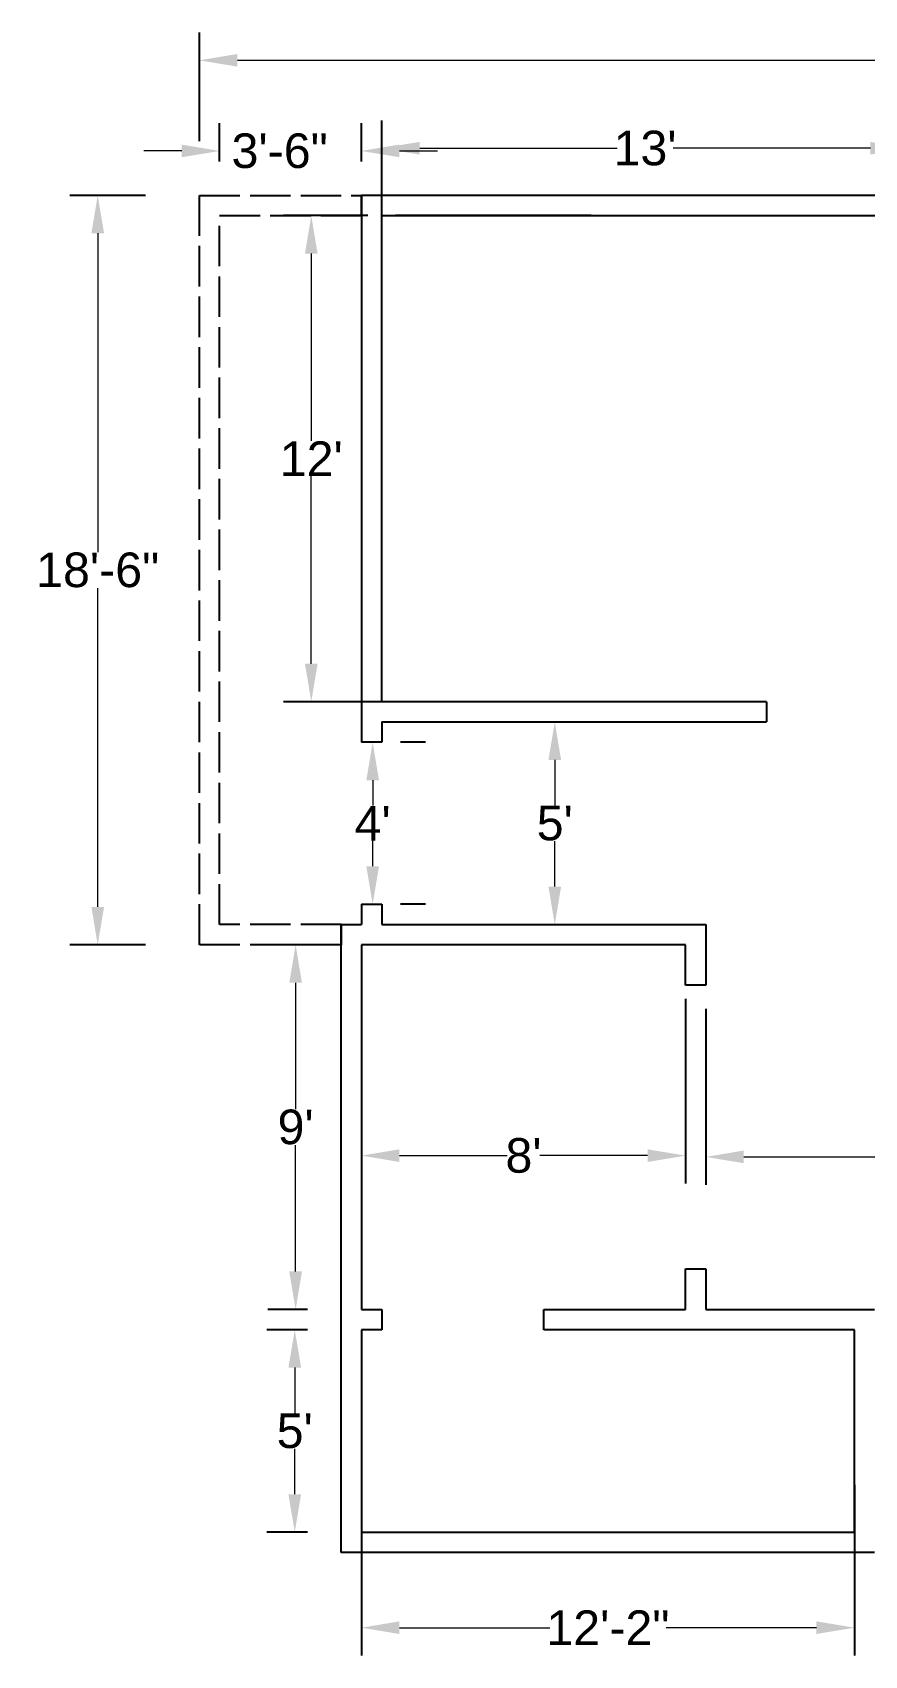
# Model space of a CAD drawing. Header units: inches. Extents: x -105 to 531, y -141 to 371.
# Drawn here: x -104.9 to 141.5, y -109.6 to 371.2 of the extents above; entities that cross this region are included whole.
import ezdxf

# ---------------------------------------------------------------- set-up
doc = ezdxf.new("R2010")
doc.units = ezdxf.units.IN
doc.header["$MEASUREMENT"] = 0
doc.linetypes.add('ACAD_ISO02W100', pattern=[15, 12, -3])
for name, color, linetype in [('Anno-Dims-01', 210, 'Continuous'), ('Anno-Dims-02', 120, 'Continuous'), ('Plan-01', 7, 'Continuous'), ('Verandah', 201, 'Continuous')]:
    doc.layers.add(name, color=color, linetype=linetype)
doc.styles.get("Standard").update_dxf_attribs({"font": 'arial.ttf'})
doc.dimstyles.get("Standard").update_dxf_attribs({"dimtxt": 10.25, "dimasz": 11.25, "dimexe": 8.25, "dimexo": 16, "dimgap": 0.09, "dimtad": 0, "dimtih": 1, "dimtoh": 1, "dimdec": 0, "dimzin": 0, "dimdsep": 46, "dimlunit": 4, "dimtxsty": 'Standard', "dimcen": 0.09, "dimadec": 0, "dimazin": 0, "dimtfac": 1, "dimtdec": 0, "dimtofl": 0, "dimtmove": 0, "dimatfit": 3, "dimfxl": 1, "dimtolj": 1, "dimtzin": 0, "dimlwd": 5, "dimarcsym": 0})

# ---------------------------------------------------------------- blocks, each defined once
blk = doc.blocks.new('*D1')
at = {"layer": 'Anno-Dims-02', "color": 0, "lineweight": -2, "transparency": 16777216}
for p, q in [((-55.46, 338.96), (-55.46, 371.2)), ((456.94, 338.96), (456.94, 371.2))]:
    blk.add_line(p, q, dxfattribs=at)
at = {"layer": 'Anno-Dims-02', "color": 0, "lineweight": 5, "transparency": 16777216}
for p, q in [((-44.21, 362.95), (185.61, 362.95)), ((445.69, 362.95), (221.41, 362.95))]:
    blk.add_line(p, q, dxfattribs=at)
at = {"layer": 'Anno-Dims-02', "color": 0, "transparency": 16777216}
for points in [[(-44.21, 364.83), (-44.21, 361.08), (-55.46, 362.95)], [(445.69, 364.83), (445.69, 361.08), (456.94, 362.95)]]:
    blk.add_solid(points, dxfattribs=at)
at = {"layer": 'Defpoints', "color": 0, "transparency": 16777216}
for p in [(456.94, 362.95), (-55.46, 322.96), (456.94, 322.96)]:
    blk.add_point(p, dxfattribs=at)
at = {"layer": 'Anno-Dims-02', "color": 0, "transparency": 16777216, "insert": (203.51, 362.95), "char_height": 10.25, "attachment_point": 5}
blk.add_mtext('\\A1;42\'-8"', dxfattribs=at)
blk = doc.blocks.new('*D4')
at = {"layer": 'Anno-Dims-01', "color": 0, "lineweight": -2, "transparency": 16777216}
for p, q in [((-1.46, 280.46), (-1.46, 345.16)), ((154.54, 296.46), (154.54, 345.16))]:
    blk.add_line(p, q, dxfattribs=at)
at = {"layer": 'Anno-Dims-01', "color": 0, "lineweight": 5, "transparency": 16777216}
for p, q in [((9.79, 336.91), (68.24, 336.91)), ((143.29, 336.91), (84.85, 336.91))]:
    blk.add_line(p, q, dxfattribs=at)
at = {"layer": 'Anno-Dims-01', "color": 0, "transparency": 16777216}
for points in [[(9.79, 338.79), (9.79, 335.04), (-1.46, 336.91)], [(143.29, 338.79), (143.29, 335.04), (154.54, 336.91)]]:
    blk.add_solid(points, dxfattribs=at)
at = {"layer": 'Defpoints', "color": 0, "transparency": 16777216}
for p in [(-1.46, 336.91), (154.54, 280.46), (-1.46, 264.46)]:
    blk.add_point(p, dxfattribs=at)
at = {"layer": 'Anno-Dims-01', "color": 0, "transparency": 16777216, "insert": (76.54, 336.91), "char_height": 10.25, "attachment_point": 5}
blk.add_mtext("\\A1;13'", dxfattribs=at)
blk = doc.blocks.new('*D5')
at = {"layer": 'Anno-Dims-01', "color": 0, "lineweight": -2, "transparency": 16777216}
for p, q in [((-5.58, 316.96), (-30.57, 316.96)), ((60.54, 316.96), (2.67, 316.96)), ((60.54, 172.96), (-30.57, 172.96))]:
    blk.add_line(p, q, dxfattribs=at)
at = {"layer": 'Anno-Dims-01', "color": 0, "lineweight": 5, "transparency": 16777216}
for p, q in [((-22.32, 305.71), (-22.32, 250.2)), ((-22.32, 184.21), (-22.32, 239.73))]:
    blk.add_line(p, q, dxfattribs=at)
at = {"layer": 'Anno-Dims-01', "color": 0, "transparency": 16777216}
for points in [[(-24.2, 305.71), (-20.45, 305.71), (-22.32, 316.96)], [(-24.2, 184.21), (-20.45, 184.21), (-22.32, 172.96)]]:
    blk.add_solid(points, dxfattribs=at)
at = {"layer": 'Defpoints', "color": 0, "transparency": 16777216}
for p in [(76.54, 316.96), (-22.32, 172.96), (76.54, 172.96)]:
    blk.add_point(p, dxfattribs=at)
at = {"layer": 'Anno-Dims-01', "color": 0, "transparency": 16777216, "insert": (-22.32, 244.96), "char_height": 10.25, "attachment_point": 5}
blk.add_mtext("\\A1;12'", dxfattribs=at)
blk = doc.blocks.new('*D12')
at = {"layer": 'Anno-Dims-01', "color": 0, "lineweight": -2, "transparency": 16777216}
for p, q in [((94.54, 81.96), (94.54, 29.89)), ((312.54, 81.96), (312.54, 29.89))]:
    blk.add_line(p, q, dxfattribs=at)
at = {"layer": 'Anno-Dims-01', "color": 0, "lineweight": 5, "transparency": 16777216}
for p, q in [((105.79, 38.14), (186.33, 38.14)), ((259.32, 38.14), (220.76, 38.14)), ((301.29, 38.14), (267.57, 38.14))]:
    blk.add_line(p, q, dxfattribs=at)
at = {"layer": 'Anno-Dims-01', "color": 0, "transparency": 16777216}
for points in [[(105.79, 40.02), (105.79, 36.27), (94.54, 38.14)], [(301.29, 40.02), (301.29, 36.27), (312.54, 38.14)]]:
    blk.add_solid(points, dxfattribs=at)
at = {"layer": 'Defpoints', "color": 0, "transparency": 16777216}
for p in [(94.54, 97.96), (312.54, 97.96), (312.54, 38.14)]:
    blk.add_point(p, dxfattribs=at)
at = {"layer": 'Anno-Dims-01', "color": 0, "transparency": 16777216, "insert": (203.54, 38.14), "char_height": 10.25, "attachment_point": 5}
blk.add_mtext('\\A1;18\'-2"', dxfattribs=at)
blk = doc.blocks.new('*D14')
at = {"layer": 'Anno-Dims-02', "color": 0, "lineweight": -2, "transparency": 16777216}
for p, q in [((-7.46, -59.04), (-7.46, -109.56)), ((138.54, -59.04), (138.54, -109.56))]:
    blk.add_line(p, q, dxfattribs=at)
at = {"layer": 'Anno-Dims-02', "color": 0, "lineweight": 5, "transparency": 16777216}
for p, q in [((3.79, -101.31), (48.33, -101.31)), ((127.29, -101.31), (82.76, -101.31))]:
    blk.add_line(p, q, dxfattribs=at)
at = {"layer": 'Anno-Dims-02', "color": 0, "transparency": 16777216}
for points in [[(3.79, -99.43), (3.79, -103.18), (-7.46, -101.31)], [(127.29, -99.43), (127.29, -103.18), (138.54, -101.31)]]:
    blk.add_solid(points, dxfattribs=at)
at = {"layer": 'Defpoints', "color": 0, "transparency": 16777216}
for p in [(-7.46, -43.04), (138.54, -43.04), (138.54, -101.31)]:
    blk.add_point(p, dxfattribs=at)
at = {"layer": 'Anno-Dims-02', "color": 0, "transparency": 16777216, "insert": (65.54, -101.31), "char_height": 10.25, "attachment_point": 5}
blk.add_mtext('\\A1;12\'-2"', dxfattribs=at)
blk = doc.blocks.new('*D16')
at = {"layer": 'Anno-Dims-01', "color": 0, "lineweight": -2, "transparency": 16777216}
for p, q in [((-7.46, 84.96), (-7.46, 30.26)), ((88.54, 84.96), (88.54, 30.26))]:
    blk.add_line(p, q, dxfattribs=at)
at = {"layer": 'Anno-Dims-01', "color": 0, "lineweight": 5, "transparency": 16777216}
for p, q in [((3.79, 38.51), (35.73, 38.51)), ((77.29, 38.51), (45.36, 38.51))]:
    blk.add_line(p, q, dxfattribs=at)
at = {"layer": 'Anno-Dims-01', "color": 0, "transparency": 16777216}
for points in [[(3.79, 40.39), (3.79, 36.64), (-7.46, 38.51)], [(77.29, 40.39), (77.29, 36.64), (88.54, 38.51)]]:
    blk.add_solid(points, dxfattribs=at)
at = {"layer": 'Defpoints', "color": 0, "transparency": 16777216}
for p in [(-7.46, 100.96), (88.54, 100.96), (88.54, 38.51)]:
    blk.add_point(p, dxfattribs=at)
at = {"layer": 'Anno-Dims-01', "color": 0, "transparency": 16777216, "insert": (40.54, 38.51), "char_height": 10.25, "attachment_point": 5}
blk.add_mtext("\\A1;8'", dxfattribs=at)
blk = doc.blocks.new('*D18')
at = {"layer": 'Anno-Dims-01', "color": 0, "lineweight": -2, "transparency": 16777216}
for p, q in [((14.54, 166.96), (58.05, 166.96)), ((14.54, 106.96), (58.05, 106.96))]:
    blk.add_line(p, q, dxfattribs=at)
at = {"layer": 'Anno-Dims-01', "color": 0, "lineweight": 5, "transparency": 16777216}
for p, q in [((49.8, 155.71), (49.8, 142.26)), ((49.8, 118.21), (49.8, 131.66))]:
    blk.add_line(p, q, dxfattribs=at)
at = {"layer": 'Anno-Dims-01', "color": 0, "transparency": 16777216}
for points in [[(47.92, 155.71), (51.67, 155.71), (49.8, 166.96)], [(47.92, 118.21), (51.67, 118.21), (49.8, 106.96)]]:
    blk.add_solid(points, dxfattribs=at)
at = {"layer": 'Defpoints', "color": 0, "transparency": 16777216}
for p in [(-1.46, 166.96), (-1.46, 106.96), (49.8, 106.96)]:
    blk.add_point(p, dxfattribs=at)
at = {"layer": 'Anno-Dims-01', "color": 0, "transparency": 16777216, "insert": (49.8, 136.96), "char_height": 10.25, "attachment_point": 5}
blk.add_mtext("\\A1;5'", dxfattribs=at)
blk = doc.blocks.new('*D19')
at = {"layer": 'Anno-Dims-01', "color": 0, "lineweight": -2, "transparency": 16777216}
for p, q in [((11.54, 160.96), (4.11, 160.96)), ((11.54, 112.96), (4.11, 112.96))]:
    blk.add_line(p, q, dxfattribs=at)
at = {"layer": 'Anno-Dims-01', "color": 0, "lineweight": 5, "transparency": 16777216}
for p, q in [((-4.14, 149.71), (-4.14, 142.18)), ((-4.14, 124.21), (-4.14, 131.75))]:
    blk.add_line(p, q, dxfattribs=at)
at = {"layer": 'Anno-Dims-01', "color": 0, "transparency": 16777216}
for points in [[(-6.01, 149.71), (-2.26, 149.71), (-4.14, 160.96)], [(-6.01, 124.21), (-2.26, 124.21), (-4.14, 112.96)]]:
    blk.add_solid(points, dxfattribs=at)
at = {"layer": 'Defpoints', "color": 0, "transparency": 16777216}
for p in [(-4.46, 160.96), (-4.46, 112.96), (-4.14, 112.96)]:
    blk.add_point(p, dxfattribs=at)
at = {"layer": 'Anno-Dims-01', "color": 0, "transparency": 16777216, "insert": (-4.14, 136.96), "char_height": 10.25, "attachment_point": 5}
blk.add_mtext("\\A1;4'", dxfattribs=at)
blk = doc.blocks.new('*D34')
at = {"layer": 'Anno-Dims-01', "color": 0, "lineweight": -2, "transparency": 16777216}
for p, q in [((-49.46, 332.96), (-49.46, 344.36)), ((-7.46, 332.96), (-7.46, 344.36))]:
    blk.add_line(p, q, dxfattribs=at)
at = {"layer": 'Anno-Dims-01', "color": 0, "lineweight": 5, "transparency": 16777216}
for p, q in [((-60.71, 336.11), (-71.96, 336.11)), ((3.79, 336.11), (15.04, 336.11))]:
    blk.add_line(p, q, dxfattribs=at)
at = {"layer": 'Anno-Dims-01', "color": 0, "transparency": 16777216}
for points in [[(-60.71, 337.99), (-60.71, 334.24), (-49.46, 336.11)], [(3.79, 337.99), (3.79, 334.24), (-7.46, 336.11)]]:
    blk.add_solid(points, dxfattribs=at)
at = {"layer": 'Defpoints', "color": 0, "transparency": 16777216}
for p in [(-49.46, 336.11), (-49.46, 316.96), (-7.46, 316.96)]:
    blk.add_point(p, dxfattribs=at)
at = {"layer": 'Anno-Dims-01', "color": 0, "transparency": 16777216, "insert": (-31.68, 336.11), "char_height": 10.25, "attachment_point": 5}
blk.add_mtext('\\A1;3\'-6"', dxfattribs=at)
blk = doc.blocks.new('*D35')
at = {"layer": 'Anno-Dims-02', "color": 0, "lineweight": -2, "transparency": 16777216}
for p, q in [((-71.46, 322.96), (-93.83, 322.96)), ((-71.46, 100.96), (-93.83, 100.96))]:
    blk.add_line(p, q, dxfattribs=at)
at = {"layer": 'Anno-Dims-02', "color": 0, "lineweight": 5, "transparency": 16777216}
for p, q in [((-85.58, 311.71), (-85.58, 217.29)), ((-85.58, 112.21), (-85.58, 206.64))]:
    blk.add_line(p, q, dxfattribs=at)
at = {"layer": 'Anno-Dims-02', "color": 0, "transparency": 16777216}
for points in [[(-87.45, 311.71), (-83.7, 311.71), (-85.58, 322.96)], [(-87.45, 112.21), (-83.7, 112.21), (-85.58, 100.96)]]:
    blk.add_solid(points, dxfattribs=at)
at = {"layer": 'Defpoints', "color": 0, "transparency": 16777216}
for p in [(-55.46, 322.96), (-85.58, 100.96), (-55.46, 100.96)]:
    blk.add_point(p, dxfattribs=at)
at = {"layer": 'Anno-Dims-02', "color": 0, "transparency": 16777216, "insert": (-85.58, 211.96), "char_height": 10.25, "attachment_point": 5}
blk.add_mtext('\\A1;18\'-6"', dxfattribs=at)
blk = doc.blocks.new('*D36')
at = {"layer": 'Anno-Dims-02', "color": 0, "lineweight": -2, "transparency": 16777216}
for p, q in [((-23.46, 100.96), (-35.21, 100.96)), ((-23.46, -7.04), (-35.21, -7.04))]:
    blk.add_line(p, q, dxfattribs=at)
at = {"layer": 'Anno-Dims-02', "color": 0, "lineweight": 5, "transparency": 16777216}
for p, q in [((-26.96, 89.71), (-26.96, 52.29)), ((-26.96, 4.21), (-26.96, 41.64))]:
    blk.add_line(p, q, dxfattribs=at)
at = {"layer": 'Anno-Dims-02', "color": 0, "transparency": 16777216}
for points in [[(-28.83, 89.71), (-25.08, 89.71), (-26.96, 100.96)], [(-28.83, 4.21), (-25.08, 4.21), (-26.96, -7.04)]]:
    blk.add_solid(points, dxfattribs=at)
at = {"layer": 'Defpoints', "color": 0, "transparency": 16777216}
for p in [(-7.46, 100.96), (-26.96, -7.04), (-7.46, -7.04)]:
    blk.add_point(p, dxfattribs=at)
at = {"layer": 'Anno-Dims-02', "color": 0, "transparency": 16777216, "insert": (-26.96, 46.96), "char_height": 10.25, "attachment_point": 5}
blk.add_mtext("\\A1;9'", dxfattribs=at)
blk = doc.blocks.new('*D37')
at = {"layer": 'Anno-Dims-02', "color": 0, "lineweight": -2, "transparency": 16777216}
for p, q in [((-23.46, -13.04), (-35.47, -13.04)), ((-23.46, -73.04), (-35.47, -73.04))]:
    blk.add_line(p, q, dxfattribs=at)
at = {"layer": 'Anno-Dims-02', "color": 0, "lineweight": 5, "transparency": 16777216}
for p, q in [((-27.22, -24.29), (-27.22, -37.74)), ((-27.22, -61.79), (-27.22, -48.34))]:
    blk.add_line(p, q, dxfattribs=at)
at = {"layer": 'Anno-Dims-02', "color": 0, "transparency": 16777216}
for points in [[(-29.09, -24.29), (-25.34, -24.29), (-27.22, -13.04)], [(-29.09, -61.79), (-25.34, -61.79), (-27.22, -73.04)]]:
    blk.add_solid(points, dxfattribs=at)
at = {"layer": 'Defpoints', "color": 0, "transparency": 16777216}
for p in [(-7.46, -13.04), (-27.22, -73.04), (-7.46, -73.04)]:
    blk.add_point(p, dxfattribs=at)
at = {"layer": 'Anno-Dims-02', "color": 0, "transparency": 16777216, "insert": (-27.22, -43.04), "char_height": 10.25, "attachment_point": 5}
blk.add_mtext("\\A1;5'", dxfattribs=at)

msp = doc.modelspace()

# ---------------------------------------------------------------- linework, layer by layer
at = {"layer": 'Plan-01'}
for p, q in [((456.94, 322.96), (-7.46, 322.96)), ((-7.46, 322.96), (-7.46, 160.96)), ((-1.46, 172.96), (-1.46, 316.96)), ((-1.46, 316.96), (154.54, 316.96)), ((112.54, 172.96), (-1.46, 172.96)), ((112.54, 172.96), (58.54, 172.96)), ((112.54, 172.96), (112.54, 166.96)), ((-1.46, 166.96), (112.54, 166.96)), ((-1.46, 166.96), (-1.46, 160.96)), ((58.54, 166.96), (112.54, 166.96)), ((-1.46, 160.96), (-7.46, 160.96)), ((-7.46, 112.96), (-7.46, 106.96)), ((-7.46, 112.96), (-1.46, 112.96)), ((-1.46, 112.96), (-1.46, 106.96)), ((-13.46, 106.96), (-7.46, 106.96)), ((-13.46, -79.04), (-13.46, 106.96)), ((-13.46, 106.96), (-7.46, 106.96)), ((-1.46, 106.96), (4.54, 106.96)), ((-1.46, 106.96), (94.54, 106.96)), ((94.54, 106.96), (94.54, 88.96)), ((88.54, 100.96), (-7.46, 100.96)), ((-7.46, 100.96), (-7.46, -7.04)), ((88.54, 88.96), (88.54, 100.96)), ((94.54, 88.96), (88.54, 88.96)), ((88.54, -7.04), (88.54, 4.96)), ((88.54, 4.96), (94.54, 4.96)), ((94.54, 4.96), (94.54, -7.04)), ((-7.46, -7.04), (-1.46, -7.04)), ((-1.46, -7.04), (-1.46, -13.04)), ((46.54, -13.04), (46.54, -7.04)), ((46.54, -7.04), (88.54, -7.04)), ((94.54, -7.04), (144.54, -7.04)), ((-1.46, -13.04), (-7.46, -13.04)), ((-7.46, -13.04), (-7.46, -73.04)), ((138.54, -13.04), (46.54, -13.04)), ((138.54, -73.04), (138.54, -13.04)), ((-7.46, -73.04), (138.54, -73.04)), ((144.54, -79.04), (-13.46, -79.04))]:
    msp.add_line(p, q, dxfattribs=at)
at = {"layer": 'Verandah', "linetype": 'ACAD_ISO02W100'}
for p, q in [((-55.46, 322.96), (-7.46, 322.96)), ((-55.46, 100.96), (-55.46, 322.96)), ((-7.46, 316.96), (-7.46, 322.96)), ((-49.46, 316.96), (-7.46, 316.96)), ((-49.46, 106.96), (-49.46, 316.96)), ((-13.46, 106.96), (-49.46, 106.96)), ((-13.46, 106.96), (-13.46, 100.96)), ((-13.46, 100.96), (-55.46, 100.96))]:
    msp.add_line(p, q, dxfattribs=at)

# ---------------------------------------------------------------- dimensions: what is measured, and where the dimension line sits
at = {"layer": 'Anno-Dims-01'}
for base, p1, p2, picture, middle in [((-49.46, 336.11), (-7.46, 316.96), (-49.46, 316.96), '*D34', (-31.68, 336.11)), ((-1.46, 336.91), (154.54, 280.46), (-1.46, 264.46), '*D4', (76.54, 336.91))]:
    dim = msp.add_linear_dim(base=base, p1=p1, p2=p2, dimstyle='Standard', dxfattribs=at)
    dim.commit()
    dim.dimension.update_dxf_attribs({"geometry": picture, "text_midpoint": middle, "dimtype": 160})
for base, p1, p2, picture, middle in [((-22.32, 172.96), (76.54, 316.96), (76.54, 172.96), '*D5', (-22.32, 244.96)), ((-4.14, 112.96), (-4.46, 160.96), (-4.46, 112.96), '*D19', (-4.14, 136.96))]:
    dim = msp.add_linear_dim(base=base, p1=p1, p2=p2, angle=90, dimstyle='Standard', dxfattribs=at)
    dim.commit()
    dim.dimension.update_dxf_attribs({"geometry": picture, "text_midpoint": middle, "dimtype": 160})
dim = msp.add_linear_dim(base=(49.8, 106.96), p1=(-1.46, 166.96), p2=(-1.46, 106.96), angle=90, dimstyle='Standard', dxfattribs=at)
dim.commit()
dim.dimension.update_dxf_attribs({"geometry": '*D18', "text_midpoint": (49.8, 136.96)})
for base, p1, p2, picture, middle in [((88.54, 38.51), (-7.46, 100.96), (88.54, 100.96), '*D16', (40.54, 38.51)), ((312.54, 38.14), (94.54, 97.96), (312.54, 97.96), '*D12', (203.54, 38.14))]:
    dim = msp.add_linear_dim(base=base, p1=p1, p2=p2, dimstyle='Standard', dxfattribs=at)
    dim.commit()
    dim.dimension.update_dxf_attribs({"geometry": picture, "text_midpoint": middle})
at = {"layer": 'Anno-Dims-02'}
for base, p1, p2, picture, middle in [((456.94, 362.95), (-55.46, 322.96), (456.94, 322.96), '*D1', (203.51, 362.95)), ((138.54, -101.31), (-7.46, -43.04), (138.54, -43.04), '*D14', (65.54, -101.31))]:
    dim = msp.add_linear_dim(base=base, p1=p1, p2=p2, dimstyle='Standard', dxfattribs=at)
    dim.commit()
    dim.dimension.update_dxf_attribs({"geometry": picture, "text_midpoint": middle, "dimtype": 160})
for base, p1, p2, picture, middle in [((-85.58, 100.96), (-55.46, 322.96), (-55.46, 100.96), '*D35', (-85.58, 211.96)), ((-26.96, -7.04), (-7.46, 100.96), (-7.46, -7.04), '*D36', (-26.96, 46.96)), ((-27.22, -73.04), (-7.46, -13.04), (-7.46, -73.04), '*D37', (-27.22, -43.04))]:
    dim = msp.add_linear_dim(base=base, p1=p1, p2=p2, angle=90, dimstyle='Standard', dxfattribs=at)
    dim.commit()
    dim.dimension.update_dxf_attribs({"geometry": picture, "text_midpoint": middle})

doc.saveas('drawing.dxf')
